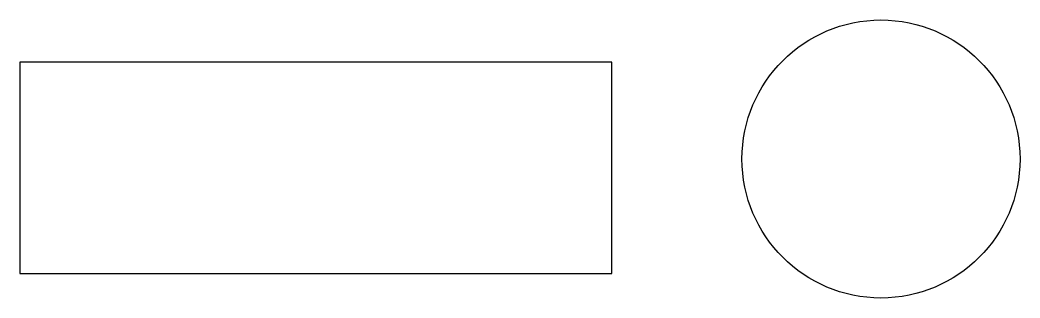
# Model space of a CAD drawing. Header units: millimetres. Extents: x -108 to 18, y -18 to 18.
import ezdxf

# ---------------------------------------------------------------- set-up
doc = ezdxf.new("R2010")
doc.units = ezdxf.units.MM
doc.layers.get('0').update_dxf_attribs({"linetype": 'CONTINUOUS'})

msp = doc.modelspace()

# ---------------------------------------------------------------- linework, layer by layer
msp.add_lwpolyline([(-108.4, -14.42), (-33.9, -14.42), (-33.9, 12.18), (-108.4, 12.18)], close=True)
msp.add_circle((0, 0), 17.5)

doc.saveas('drawing.dxf')
